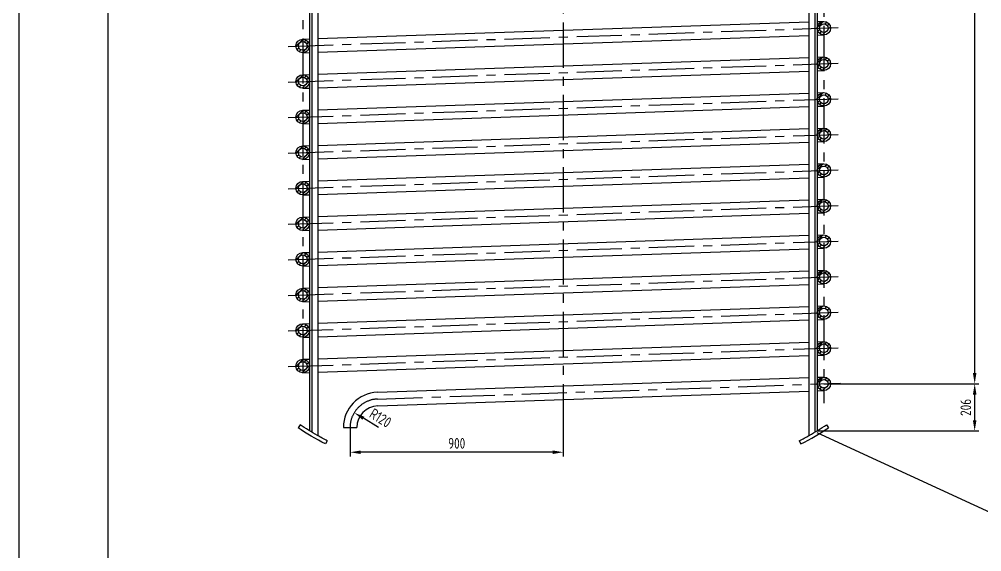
# Model space of a CAD drawing. Extents: x 104028 to 129789, y -4623 to 7992.
# Drawn here: x 104028 to 108091, y 3227 to 5473 of the extents above; entities that cross this region are included whole.
import ezdxf

# ---------------------------------------------------------------- set-up
doc = ezdxf.new("R2010")
doc.units = 0
doc.header["$LTSCALE"] = 3
doc.header["$MEASUREMENT"] = 0
doc.linetypes.add('CENTER', pattern=[50.8, 31.75, -6.35, 6.35, -6.35])
doc.layers.get('0').update_dxf_attribs({"linetype": 'CONTINUOUS'})
doc.layers.get('DEFPOINTS').update_dxf_attribs({"linetype": 'CONTINUOUS'})
doc.layers.add('LAYERAXIS', color=1, linetype='CENTER')
doc.layers.add('MAINLINE', color=3, linetype='CONTINUOUS')
doc.styles.add('HZ', font='isocp.shx', dxfattribs={"width": 0.85, "bigfont": 'hztxt.shx'})
doc.dimstyles.new('DWX', dxfattribs={"dimscale": 0, "dimtxt": 45, "dimasz": 45, "dimexe": 18, "dimexo": 0.625, "dimgap": 15, "dimtad": 1, "dimdec": 0, "dimdsep": 46, "dimtxsty": 'HZ', "dimcen": 0, "dimadec": 0, "dimazin": 0, "dimtfac": 1, "dimtdec": 0, "dimtmove": 2, "dimatfit": 3, "dimfxl": 0, "dimtolj": 1, "dimtzin": 0, "dimarcsym": 0})
pattern_1 = [(45, (-7954.318, 442.006), (-8.8388348, 8.8388348), [])]
pattern_2 = [(45, (-7954.318, 592.006), (-8.8388348, 8.8388348), [])]
pattern_3 = [(45, (-7954.318, 742.006), (-8.8388348, 8.8388348), [])]
pattern_4 = [(45, (-7954.318, 892.006), (-8.8388348, 8.8388348), [])]
pattern_5 = [(45, (-7954.318, 1042.006), (-8.8388348, 8.8388348), [])]
pattern_6 = [(45, (-7954.318, 1192.006), (-8.8388348, 8.8388348), [])]
pattern_7 = [(45, (-7954.318, 1342.006), (-8.8388348, 8.8388348), [])]
pattern_8 = [(45, (-7954.318, 1492.006), (-8.8388348, 8.8388348), [])]
pattern_9 = [(45, (-7954.318, 1642.006), (-8.8388348, 8.8388348), [])]
pattern_10 = [(45, (-7954.318, 1792.006), (-8.8388348, 8.8388348), [])]

# ---------------------------------------------------------------- blocks, each defined once
blk = doc.blocks.new('*D2')
at = {"color": 0, "lineweight": -2}
for p, q in [((106324.5, 3797.5), (106324.5, 3628.6)), ((105424.5, 3723.4), (105424.5, 3628.6)), ((106279.5, 3646.6), (105469.5, 3646.6))]:
    blk.add_line(p, q, dxfattribs=at)
at = {"color": 0}
for points in [[(105469.5, 3654.1), (105469.5, 3639.1), (105424.5, 3646.6)], [(106279.5, 3654.1), (106279.5, 3639.1), (106324.5, 3646.6)]]:
    blk.add_solid(points, dxfattribs=at)
at = {"layer": 'DEFPOINTS', "color": 0}
for p in [(106324.5, 3798.1), (105424.5, 3724), (105424.5, 3646.6)]:
    blk.add_point(p, dxfattribs=at)
at = {"color": 0, "insert": (105874.5, 3684.1), "char_height": 45, "attachment_point": 5, "style": 'HZ'}
blk.add_mtext('\\A1;900', dxfattribs=at)
blk = doc.blocks.new('*D3')
at = {"color": 0, "lineweight": -2}
for p, q in [((107425.1, 3935.1), (108079.5, 3935.1)), ((108061.5, 3781.5), (108061.5, 3890.1)), ((107396.6, 3736.5), (108079.5, 3736.5))]:
    blk.add_line(p, q, dxfattribs=at)
at = {"color": 0}
for points in [[(108054, 3890.1), (108069, 3890.1), (108061.5, 3935.1)], [(108054, 3781.5), (108069, 3781.5), (108061.5, 3736.5)]]:
    blk.add_solid(points, dxfattribs=at)
at = {"layer": 'DEFPOINTS', "color": 0}
for p in [(107424.5, 3935.1), (108061.5, 3935.1), (107396, 3736.5)]:
    blk.add_point(p, dxfattribs=at)
at = {"color": 0, "insert": (108024, 3835.8), "char_height": 45, "attachment_point": 5, "rotation": 90, "style": 'HZ'}
blk.add_mtext('\\A1;206', dxfattribs=at)
blk = doc.blocks.new('*D4')
at = {"color": 0, "lineweight": -2}
for p, q in [((107926.4, 7535.1), (108079.5, 7535.1)), ((108061.5, 3980.1), (108061.5, 7490.1)), ((107603.7, 3935.1), (108079.5, 3935.1))]:
    blk.add_line(p, q, dxfattribs=at)
at = {"color": 0}
for points in [[(108054, 7490.1), (108069, 7490.1), (108061.5, 7535.1)], [(108054, 3980.1), (108069, 3980.1), (108061.5, 3935.1)]]:
    blk.add_solid(points, dxfattribs=at)
at = {"layer": 'DEFPOINTS', "color": 0}
for p in [(107925.8, 7535.1), (108061.5, 7535.1), (107603.1, 3935.1)]:
    blk.add_point(p, dxfattribs=at)
at = {"color": 0, "insert": (108021.7, 5735.1), "char_height": 45, "attachment_point": 5, "rotation": 90, "style": 'HZ'}
blk.add_mtext('\\A1;24X150(=3600)', dxfattribs=at)
blk = doc.blocks.new('*D7')
at = {"color": 0, "lineweight": -2}
blk.add_line((105544.5, 3750.9), (105480.5, 3790), dxfattribs=at)
at = {"color": 0}
blk.add_solid([(105484.4, 3796.4), (105476.6, 3783.6), (105442.1, 3813.5)], dxfattribs=at)
at = {"layer": 'DEFPOINTS', "color": 0}
for p in [(105442.1, 3813.5), (105544.5, 3750.9)]:
    blk.add_point(p, dxfattribs=at)
at = {"color": 0, "insert": (105552.7, 3791.2), "char_height": 45, "attachment_point": 5, "rotation": 328.5842, "style": 'HZ'}
blk.add_mtext('\\A1;R120', dxfattribs=at)

msp = doc.modelspace()

# ---------------------------------------------------------------- hatches: boundary and pattern name
h = msp.add_hatch()
h.set_pattern_fill('LINE', color=256, scale=100, angle=45, style=0)
h.set_pattern_definition(pattern_10)
h.paths.add_polyline_path([(107424.5, 5453.6), (107424.5, 5463.6, 0.414214), (107396, 5435.1, 0.00852), (107396, 5434.1), (107406, 5434.4, -0.00852), (107406, 5435.1, -0.414214)])
h.paths.add_polyline_path([(107424.5, 5463.6), (107424.5, 5453.6, -0.404267), (107443, 5435.7), (107453, 5436.1, 0.404267)])
h.paths.add_polyline_path([(107453, 5435.1, 0.00852), (107453, 5436.1), (107443, 5435.7, -0.00852), (107443, 5435.1, -0.414214), (107424.5, 5416.6), (107424.5, 5406.6, 0.414214)])
h.paths.add_polyline_path([(107406, 5434.4), (107396, 5434.1, 0.404267), (107424.5, 5406.6), (107424.5, 5416.6, -0.404267)])
h = msp.add_hatch()
h.set_pattern_fill('LINE', color=256, scale=100, angle=45, style=0)
h.set_pattern_definition(pattern_10)
h.paths.add_polyline_path([(105224.5, 5388.6, 0.414214), (105196, 5360.1, 0.00852), (105196, 5359.1), (105206, 5359.4, -0.00852), (105206, 5360.1, -0.414214), (105224.5, 5378.6)])
h.paths.add_polyline_path([(105224.5, 5388.6), (105224.5, 5378.6, -0.404267), (105243, 5360.7), (105253, 5361.1, 0.404267)])
h.paths.add_polyline_path([(105253, 5360.1, 0.00852), (105253, 5361.1), (105243, 5360.7, -0.00852), (105243, 5360.1, -0.414214), (105224.5, 5341.6), (105224.5, 5331.6, 0.414214)])
h.paths.add_polyline_path([(105224.5, 5341.6, -0.404267), (105206, 5359.4), (105196, 5359.1, 0.404267), (105224.5, 5331.6)])
h = msp.add_hatch()
h.set_pattern_fill('LINE', color=256, scale=100, angle=45, style=0)
h.set_pattern_definition(pattern_9)
h.paths.add_polyline_path([(107424.5, 5303.6), (107424.5, 5313.6, 0.414214), (107396, 5285.1, 0.00852), (107396, 5284.1), (107406, 5284.4, -0.00852), (107406, 5285.1, -0.414214)])
h.paths.add_polyline_path([(107424.5, 5313.6), (107424.5, 5303.6, -0.404267), (107443, 5285.7), (107453, 5286.1, 0.404267)])
h.paths.add_polyline_path([(107453, 5285.1, 0.00852), (107453, 5286.1), (107443, 5285.7, -0.00852), (107443, 5285.1, -0.414214), (107424.5, 5266.6), (107424.5, 5256.6, 0.414214)])
h.paths.add_polyline_path([(107406, 5284.4), (107396, 5284.1, 0.404267), (107424.5, 5256.6), (107424.5, 5266.6, -0.404267)])
h = msp.add_hatch()
h.set_pattern_fill('LINE', color=256, scale=100, angle=45, style=0)
h.set_pattern_definition(pattern_9)
h.paths.add_polyline_path([(105224.5, 5238.6, 0.414214), (105196, 5210.1, 0.00852), (105196, 5209.1), (105206, 5209.4, -0.00852), (105206, 5210.1, -0.414214), (105224.5, 5228.6)])
h.paths.add_polyline_path([(105224.5, 5238.6), (105224.5, 5228.6, -0.404267), (105243, 5210.7), (105253, 5211.1, 0.404267)])
h.paths.add_polyline_path([(105253, 5210.1, 0.00852), (105253, 5211.1), (105243, 5210.7, -0.00852), (105243, 5210.1, -0.414214), (105224.5, 5191.6), (105224.5, 5181.6, 0.414214)])
h.paths.add_polyline_path([(105224.5, 5191.6, -0.404267), (105206, 5209.4), (105196, 5209.1, 0.404267), (105224.5, 5181.6)])
h = msp.add_hatch()
h.set_pattern_fill('LINE', color=256, scale=100, angle=45, style=0)
h.set_pattern_definition(pattern_8)
h.paths.add_polyline_path([(107424.5, 5153.6), (107424.5, 5163.6, 0.414214), (107396, 5135.1, 0.00852), (107396, 5134.1), (107406, 5134.4, -0.00852), (107406, 5135.1, -0.414214)])
h.paths.add_polyline_path([(107424.5, 5163.6), (107424.5, 5153.6, -0.404267), (107443, 5135.7), (107453, 5136.1, 0.404267)])
h.paths.add_polyline_path([(107453, 5135.1, 0.00852), (107453, 5136.1), (107443, 5135.7, -0.00852), (107443, 5135.1, -0.414214), (107424.5, 5116.6), (107424.5, 5106.6, 0.414214)])
h.paths.add_polyline_path([(107406, 5134.4), (107396, 5134.1, 0.404267), (107424.5, 5106.6), (107424.5, 5116.6, -0.404267)])
h = msp.add_hatch()
h.set_pattern_fill('LINE', color=256, scale=100, angle=45, style=0)
h.set_pattern_definition(pattern_8)
h.paths.add_polyline_path([(105224.5, 5088.6, 0.414214), (105196, 5060.1, 0.00852), (105196, 5059.1), (105206, 5059.4, -0.00852), (105206, 5060.1, -0.414214), (105224.5, 5078.6)])
h.paths.add_polyline_path([(105224.5, 5088.6), (105224.5, 5078.6, -0.404267), (105243, 5060.7), (105253, 5061.1, 0.404267)])
h.paths.add_polyline_path([(105253, 5060.1, 0.00852), (105253, 5061.1), (105243, 5060.7, -0.00852), (105243, 5060.1, -0.414214), (105224.5, 5041.6), (105224.5, 5031.6, 0.414214)])
h.paths.add_polyline_path([(105224.5, 5041.6, -0.404267), (105206, 5059.4), (105196, 5059.1, 0.404267), (105224.5, 5031.6)])
h = msp.add_hatch()
h.set_pattern_fill('LINE', color=256, scale=100, angle=45, style=0)
h.set_pattern_definition(pattern_7)
h.paths.add_polyline_path([(107424.5, 5003.6), (107424.5, 5013.6, 0.414214), (107396, 4985.1, 0.00852), (107396, 4984.1), (107406, 4984.4, -0.00852), (107406, 4985.1, -0.414214)])
h.paths.add_polyline_path([(107424.5, 5013.6), (107424.5, 5003.6, -0.404267), (107443, 4985.7), (107453, 4986.1, 0.404267)])
h.paths.add_polyline_path([(107453, 4985.1, 0.00852), (107453, 4986.1), (107443, 4985.7, -0.00852), (107443, 4985.1, -0.414214), (107424.5, 4966.6), (107424.5, 4956.6, 0.414214)])
h.paths.add_polyline_path([(107406, 4984.4), (107396, 4984.1, 0.404267), (107424.5, 4956.6), (107424.5, 4966.6, -0.404267)])
h = msp.add_hatch()
h.set_pattern_fill('LINE', color=256, scale=100, angle=45, style=0)
h.set_pattern_definition(pattern_7)
h.paths.add_polyline_path([(105224.5, 4938.6, 0.414214), (105196, 4910.1, 0.00852), (105196, 4909.1), (105206, 4909.4, -0.00852), (105206, 4910.1, -0.414214), (105224.5, 4928.6)])
h.paths.add_polyline_path([(105224.5, 4938.6), (105224.5, 4928.6, -0.404267), (105243, 4910.7), (105253, 4911.1, 0.404267)])
h.paths.add_polyline_path([(105253, 4910.1, 0.00852), (105253, 4911.1), (105243, 4910.7, -0.00852), (105243, 4910.1, -0.414214), (105224.5, 4891.6), (105224.5, 4881.6, 0.414214)])
h.paths.add_polyline_path([(105224.5, 4891.6, -0.404267), (105206, 4909.4), (105196, 4909.1, 0.404267), (105224.5, 4881.6)])
h = msp.add_hatch()
h.set_pattern_fill('LINE', color=256, scale=100, angle=45, style=0)
h.set_pattern_definition(pattern_6)
h.paths.add_polyline_path([(107424.5, 4853.6), (107424.5, 4863.6, 0.414214), (107396, 4835.1, 0.00852), (107396, 4834.1), (107406, 4834.4, -0.00852), (107406, 4835.1, -0.414214)])
h.paths.add_polyline_path([(107424.5, 4863.6), (107424.5, 4853.6, -0.404267), (107443, 4835.7), (107453, 4836.1, 0.404267)])
h.paths.add_polyline_path([(107453, 4835.1, 0.00852), (107453, 4836.1), (107443, 4835.7, -0.00852), (107443, 4835.1, -0.414214), (107424.5, 4816.6), (107424.5, 4806.6, 0.414214)])
h.paths.add_polyline_path([(107406, 4834.4), (107396, 4834.1, 0.404267), (107424.5, 4806.6), (107424.5, 4816.6, -0.404267)])
h = msp.add_hatch()
h.set_pattern_fill('LINE', color=256, scale=100, angle=45, style=0)
h.set_pattern_definition(pattern_6)
h.paths.add_polyline_path([(105224.5, 4788.6, 0.414214), (105196, 4760.1, 0.00852), (105196, 4759.1), (105206, 4759.4, -0.00852), (105206, 4760.1, -0.414214), (105224.5, 4778.6)])
h.paths.add_polyline_path([(105224.5, 4788.6), (105224.5, 4778.6, -0.404267), (105243, 4760.7), (105253, 4761.1, 0.404267)])
h.paths.add_polyline_path([(105253, 4760.1, 0.00852), (105253, 4761.1), (105243, 4760.7, -0.00852), (105243, 4760.1, -0.414214), (105224.5, 4741.6), (105224.5, 4731.6, 0.414214)])
h.paths.add_polyline_path([(105224.5, 4741.6, -0.404267), (105206, 4759.4), (105196, 4759.1, 0.404267), (105224.5, 4731.6)])
h = msp.add_hatch()
h.set_pattern_fill('LINE', color=256, scale=100, angle=45, style=0)
h.set_pattern_definition(pattern_5)
h.paths.add_polyline_path([(107424.5, 4703.6), (107424.5, 4713.6, 0.414214), (107396, 4685.1, 0.00852), (107396, 4684.1), (107406, 4684.4, -0.00852), (107406, 4685.1, -0.414214)])
h.paths.add_polyline_path([(107424.5, 4713.6), (107424.5, 4703.6, -0.404267), (107443, 4685.7), (107453, 4686.1, 0.404267)])
h.paths.add_polyline_path([(107453, 4685.1, 0.00852), (107453, 4686.1), (107443, 4685.7, -0.00852), (107443, 4685.1, -0.414214), (107424.5, 4666.6), (107424.5, 4656.6, 0.414214)])
h.paths.add_polyline_path([(107406, 4684.4), (107396, 4684.1, 0.404267), (107424.5, 4656.6), (107424.5, 4666.6, -0.404267)])
h = msp.add_hatch()
h.set_pattern_fill('LINE', color=256, scale=100, angle=45, style=0)
h.set_pattern_definition(pattern_5)
h.paths.add_polyline_path([(105224.5, 4638.6, 0.414214), (105196, 4610.1, 0.00852), (105196, 4609.1), (105206, 4609.4, -0.00852), (105206, 4610.1, -0.414214), (105224.5, 4628.6)])
h.paths.add_polyline_path([(105224.5, 4638.6), (105224.5, 4628.6, -0.404267), (105243, 4610.7), (105253, 4611.1, 0.404267)])
h.paths.add_polyline_path([(105253, 4610.1, 0.00852), (105253, 4611.1), (105243, 4610.7, -0.00852), (105243, 4610.1, -0.414214), (105224.5, 4591.6), (105224.5, 4581.6, 0.414214)])
h.paths.add_polyline_path([(105224.5, 4591.6, -0.404267), (105206, 4609.4), (105196, 4609.1, 0.404267), (105224.5, 4581.6)])
h = msp.add_hatch()
h.set_pattern_fill('LINE', color=256, scale=100, angle=45, style=0)
h.set_pattern_definition(pattern_4)
h.paths.add_polyline_path([(107424.5, 4553.6), (107424.5, 4563.6, 0.414214), (107396, 4535.1, 0.00852), (107396, 4534.1), (107406, 4534.4, -0.00852), (107406, 4535.1, -0.414214)])
h.paths.add_polyline_path([(107424.5, 4563.6), (107424.5, 4553.6, -0.404267), (107443, 4535.7), (107453, 4536.1, 0.404267)])
h.paths.add_polyline_path([(107453, 4535.1, 0.00852), (107453, 4536.1), (107443, 4535.7, -0.00852), (107443, 4535.1, -0.414214), (107424.5, 4516.6), (107424.5, 4506.6, 0.414214)])
h.paths.add_polyline_path([(107406, 4534.4), (107396, 4534.1, 0.404267), (107424.5, 4506.6), (107424.5, 4516.6, -0.404267)])
h = msp.add_hatch()
h.set_pattern_fill('LINE', color=256, scale=100, angle=45, style=0)
h.set_pattern_definition(pattern_4)
h.paths.add_polyline_path([(105224.5, 4488.6, 0.414214), (105196, 4460.1, 0.00852), (105196, 4459.1), (105206, 4459.4, -0.00852), (105206, 4460.1, -0.414214), (105224.5, 4478.6)])
h.paths.add_polyline_path([(105224.5, 4488.6), (105224.5, 4478.6, -0.404267), (105243, 4460.7), (105253, 4461.1, 0.404267)])
h.paths.add_polyline_path([(105253, 4460.1, 0.00852), (105253, 4461.1), (105243, 4460.7, -0.00852), (105243, 4460.1, -0.414214), (105224.5, 4441.6), (105224.5, 4431.6, 0.414214)])
h.paths.add_polyline_path([(105224.5, 4441.6, -0.404267), (105206, 4459.4), (105196, 4459.1, 0.404267), (105224.5, 4431.6)])
h = msp.add_hatch()
h.set_pattern_fill('LINE', color=256, scale=100, angle=45, style=0)
h.set_pattern_definition(pattern_3)
h.paths.add_polyline_path([(107424.5, 4403.6), (107424.5, 4413.6, 0.414214), (107396, 4385.1, 0.00852), (107396, 4384.1), (107406, 4384.4, -0.00852), (107406, 4385.1, -0.414214)])
h.paths.add_polyline_path([(107424.5, 4413.6), (107424.5, 4403.6, -0.404267), (107443, 4385.7), (107453, 4386.1, 0.404267)])
h.paths.add_polyline_path([(107453, 4385.1, 0.00852), (107453, 4386.1), (107443, 4385.7, -0.00852), (107443, 4385.1, -0.414214), (107424.5, 4366.6), (107424.5, 4356.6, 0.414214)])
h.paths.add_polyline_path([(107406, 4384.4), (107396, 4384.1, 0.404267), (107424.5, 4356.6), (107424.5, 4366.6, -0.404267)])
h = msp.add_hatch()
h.set_pattern_fill('LINE', color=256, scale=100, angle=45, style=0)
h.set_pattern_definition(pattern_3)
h.paths.add_polyline_path([(105224.5, 4338.6, 0.414214), (105196, 4310.1, 0.00852), (105196, 4309.1), (105206, 4309.4, -0.00852), (105206, 4310.1, -0.414214), (105224.5, 4328.6)])
h.paths.add_polyline_path([(105224.5, 4338.6), (105224.5, 4328.6, -0.404267), (105243, 4310.7), (105253, 4311.1, 0.404267)])
h.paths.add_polyline_path([(105253, 4310.1, 0.00852), (105253, 4311.1), (105243, 4310.7, -0.00852), (105243, 4310.1, -0.414214), (105224.5, 4291.6), (105224.5, 4281.6, 0.414214)])
h.paths.add_polyline_path([(105224.5, 4291.6, -0.404267), (105206, 4309.4), (105196, 4309.1, 0.404267), (105224.5, 4281.6)])
h = msp.add_hatch()
h.set_pattern_fill('LINE', color=256, scale=100, angle=45, style=0)
h.set_pattern_definition(pattern_2)
h.paths.add_polyline_path([(107424.5, 4253.6), (107424.5, 4263.6, 0.414214), (107396, 4235.1, 0.00852), (107396, 4234.1), (107406, 4234.4, -0.00852), (107406, 4235.1, -0.414214)])
h.paths.add_polyline_path([(107424.5, 4263.6), (107424.5, 4253.6, -0.404267), (107443, 4235.7), (107453, 4236.1, 0.404267)])
h.paths.add_polyline_path([(107453, 4235.1, 0.00852), (107453, 4236.1), (107443, 4235.7, -0.00852), (107443, 4235.1, -0.414214), (107424.5, 4216.6), (107424.5, 4206.6, 0.414214)])
h.paths.add_polyline_path([(107406, 4234.4), (107396, 4234.1, 0.404267), (107424.5, 4206.6), (107424.5, 4216.6, -0.404267)])
h = msp.add_hatch()
h.set_pattern_fill('LINE', color=256, scale=100, angle=45, style=0)
h.set_pattern_definition(pattern_2)
h.paths.add_polyline_path([(105224.5, 4188.6, 0.414214), (105196, 4160.1, 0.00852), (105196, 4159.1), (105206, 4159.4, -0.00852), (105206, 4160.1, -0.414214), (105224.5, 4178.6)])
h.paths.add_polyline_path([(105224.5, 4188.6), (105224.5, 4178.6, -0.404267), (105243, 4160.7), (105253, 4161.1, 0.404267)])
h.paths.add_polyline_path([(105253, 4160.1, 0.00852), (105253, 4161.1), (105243, 4160.7, -0.00852), (105243, 4160.1, -0.414214), (105224.5, 4141.6), (105224.5, 4131.6, 0.414214)])
h.paths.add_polyline_path([(105224.5, 4141.6, -0.404267), (105206, 4159.4), (105196, 4159.1, 0.404267), (105224.5, 4131.6)])
h = msp.add_hatch()
h.set_pattern_fill('LINE', color=256, scale=100, angle=45, style=0)
h.set_pattern_definition(pattern_1)
h.paths.add_polyline_path([(107424.5, 4103.6), (107424.5, 4113.6, 0.414214), (107396, 4085.1, 0.00852), (107396, 4084.1), (107406, 4084.4, -0.00852), (107406, 4085.1, -0.414214)])
h.paths.add_polyline_path([(107424.5, 4113.6), (107424.5, 4103.6, -0.404267), (107443, 4085.7), (107453, 4086.1, 0.404267)])
h.paths.add_polyline_path([(107453, 4085.1, 0.00852), (107453, 4086.1), (107443, 4085.7, -0.00852), (107443, 4085.1, -0.414214), (107424.5, 4066.6), (107424.5, 4056.6, 0.414214)])
h.paths.add_polyline_path([(107406, 4084.4), (107396, 4084.1, 0.404267), (107424.5, 4056.6), (107424.5, 4066.6, -0.404267)])
h = msp.add_hatch()
h.set_pattern_fill('LINE', color=256, scale=100, angle=45, style=0)
h.set_pattern_definition(pattern_1)
h.paths.add_polyline_path([(105224.5, 4038.6, 0.414214), (105196, 4010.1, 0.00852), (105196, 4009.1), (105206, 4009.4, -0.00852), (105206, 4010.1, -0.414214), (105224.5, 4028.6)])
h.paths.add_polyline_path([(105224.5, 4038.6), (105224.5, 4028.6, -0.404267), (105243, 4010.7), (105253, 4011.1, 0.404267)])
h.paths.add_polyline_path([(105253, 4010.1, 0.00852), (105253, 4011.1), (105243, 4010.7, -0.00852), (105243, 4010.1, -0.414214), (105224.5, 3991.6), (105224.5, 3981.6, 0.414214)])
h.paths.add_polyline_path([(105224.5, 3991.6, -0.404267), (105206, 4009.4), (105196, 4009.1, 0.404267), (105224.5, 3981.6)])
h = msp.add_hatch()
h.set_pattern_fill('LINE', color=256, scale=100, angle=45, style=0)
h.set_pattern_definition([(45, (-7954.318, 292.006), (-8.8388348, 8.8388348), [])])
h.paths.add_polyline_path([(107424.5, 3953.6), (107424.5, 3963.6, 0.414214), (107396, 3935.1, 0.00852), (107396, 3934.1), (107406, 3934.4, -0.00852), (107406, 3935.1, -0.414214)])
h.paths.add_polyline_path([(107424.5, 3963.6), (107424.5, 3953.6, -0.404267), (107443, 3935.7), (107453, 3936.1, 0.404267)])
h.paths.add_polyline_path([(107453, 3935.1, 0.00852), (107453, 3936.1), (107443, 3935.7, -0.00852), (107443, 3935.1, -0.414214), (107424.5, 3916.6), (107424.5, 3906.6, 0.414214)])
h.paths.add_polyline_path([(107406, 3934.4), (107396, 3934.1, 0.404267), (107424.5, 3906.6), (107424.5, 3916.6, -0.404267)])

# ---------------------------------------------------------------- linework, layer by layer
for p, q in [((104027.6, -918), (104027.6, 7992)), ((108290.1, 3316.1), (107396.2, 3728.3))]:
    msp.add_line(p, q)
at = {"layer": 'LAYERAXIS', "ltscale": 2}
for p, q in [((106324.5, 7591.9), (106324.5, 3798.1)), ((107424.5, 7578.1), (107424.5, 3853.9)), ((105224.5, 7525.7), (105224.5, 3962.9)), ((105163.1, 5358), (107494.4, 5437.5)), ((105163.1, 5208), (107494.4, 5287.5)), ((105163.1, 5058), (107494.4, 5137.5)), ((105163.1, 4908), (107494.4, 4987.5)), ((105163.1, 4758), (107494.4, 4837.5)), ((105163.1, 4608), (107494.4, 4687.5)), ((105163.1, 4458), (107494.4, 4537.5)), ((105163.1, 4308), (107494.4, 4387.5)), ((105163.1, 4158), (107494.4, 4237.5)), ((105163.1, 4008), (107494.4, 4087.5)), ((105540.4, 3870.8), (107494.4, 3937.5)), ((105424.5, 3750.9), (105424.5, 3724))]:
    msp.add_line(p, q, dxfattribs=at)
msp.add_arc((105544.5, 3750.9), 120, 91.9525, 180, dxfattribs=at)
at = {"layer": 'MAINLINE'}
for p, q in [((104402.2, 7842), (104402.2, -768)), ((105253, 7584.1), (105253, 3736.5)), ((105263, 7584.1), (105263, 3730.6)), ((105288, 7584.1), (105288, 3716.2)), ((107361, 7584.1), (107361, 3716.2)), ((107386, 7584.1), (107386, 3730.6)), ((107396, 7584.1), (107396, 3736.5)), ((105288, 5390.8), (107361, 5461.4)), ((107396, 5462.6), (107423.5, 5463.6)), ((107396, 5405.6), (107425.5, 5406.6)), ((105223.5, 5388.6), (105253, 5389.6)), ((105288, 5333.7), (107361, 5404.4)), ((105225.5, 5331.6), (105253, 5332.5)), ((105288, 5240.8), (107361, 5311.4)), ((107396, 5312.6), (107423.5, 5313.6)), ((105288, 5183.7), (107361, 5254.4)), ((107396, 5255.6), (107425.5, 5256.6)), ((105223.5, 5238.6), (105253, 5239.6)), ((105225.5, 5181.6), (105253, 5182.5)), ((105288, 5090.8), (107361, 5161.4)), ((107396, 5162.6), (107423.5, 5163.6)), ((105223.5, 5088.6), (105253, 5089.6)), ((105288, 5033.7), (107361, 5104.4)), ((107396, 5105.6), (107425.5, 5106.6)), ((105225.5, 5031.6), (105253, 5032.5)), ((105288, 4940.8), (107361, 5011.4)), ((107396, 5012.6), (107423.5, 5013.6)), ((105223.5, 4938.6), (105253, 4939.6)), ((105288, 4883.7), (107361, 4954.4)), ((107396, 4955.6), (107425.5, 4956.6)), ((105225.5, 4881.6), (105253, 4882.5)), ((105288, 4790.8), (107361, 4861.4)), ((107396, 4862.6), (107423.5, 4863.6)), ((105288, 4733.7), (107361, 4804.4)), ((107396, 4805.6), (107425.5, 4806.6)), ((105223.5, 4788.6), (105253, 4789.6)), ((105225.5, 4731.6), (105253, 4732.5)), ((105288, 4640.8), (107361, 4711.4)), ((107396, 4712.6), (107423.5, 4713.6)), ((105223.5, 4638.6), (105253, 4639.6)), ((105288, 4583.7), (107361, 4654.4)), ((107396, 4655.6), (107425.5, 4656.6)), ((105225.5, 4581.6), (105253, 4582.5)), ((105288, 4490.8), (107361, 4561.4)), ((107396, 4562.6), (107423.5, 4563.6)), ((105223.5, 4488.6), (105253, 4489.6)), ((105288, 4433.7), (107361, 4504.4)), ((107396, 4505.6), (107425.5, 4506.6)), ((105225.5, 4431.6), (105253, 4432.5)), ((105288, 4340.8), (107361, 4411.4)), ((107396, 4412.6), (107423.5, 4413.6)), ((105288, 4283.7), (107361, 4354.4)), ((107396, 4355.6), (107425.5, 4356.6)), ((105223.5, 4338.6), (105253, 4339.6)), ((105225.5, 4281.6), (105253, 4282.5)), ((105288, 4190.8), (107361, 4261.4)), ((107396, 4262.6), (107423.5, 4263.6)), ((105223.5, 4188.6), (105253, 4189.6)), ((105288, 4133.7), (107361, 4204.4)), ((107396, 4205.6), (107425.5, 4206.6)), ((105225.5, 4131.6), (105253, 4132.5)), ((105288, 4040.8), (107361, 4111.4)), ((107396, 4112.6), (107423.5, 4113.6)), ((105223.5, 4038.6), (105253, 4039.6)), ((105288, 3983.7), (107361, 4054.4)), ((107396, 4055.6), (107425.5, 4056.6)), ((105225.5, 3981.6), (105253, 3982.5)), ((105539.5, 3899.3), (107361, 3961.4)), ((107396, 3962.6), (107423.5, 3963.6)), ((105541.4, 3842.4), (107361, 3904.4)), ((107396, 3905.6), (107425.5, 3906.6)), ((105213, 3761.9), (105204.7, 3749.5)), ((105396, 3750.9), (105453, 3750.9)), ((107436, 3761.9), (107444.3, 3749.5)), ((105328, 3694.7), (105321.2, 3681.4)), ((107321, 3694.7), (107327.9, 3681.4))]:
    msp.add_line(p, q, dxfattribs=at)
for centre, radius in [((107424.5, 5435.1), 28.5), ((107424.5, 5435.1), 18.5), ((105224.5, 5360.1), 28.5), ((105224.5, 5360.1), 18.5), ((107424.5, 5285.1), 28.5), ((107424.5, 5285.1), 18.5), ((105224.5, 5210.1), 28.5), ((105224.5, 5210.1), 18.5), ((107424.5, 5135.1), 28.5), ((107424.5, 5135.1), 18.5), ((105224.5, 5060.1), 28.5), ((105224.5, 5060.1), 18.5), ((107424.5, 4985.1), 28.5), ((107424.5, 4985.1), 18.5), ((105224.5, 4910.1), 28.5), ((105224.5, 4910.1), 18.5), ((107424.5, 4835.1), 28.5), ((107424.5, 4835.1), 18.5), ((105224.5, 4760.1), 28.5), ((105224.5, 4760.1), 18.5), ((107424.5, 4685.1), 28.5), ((107424.5, 4685.1), 18.5), ((105224.5, 4610.1), 28.5), ((105224.5, 4610.1), 18.5), ((107424.5, 4535.1), 28.5), ((107424.5, 4535.1), 18.5), ((105224.5, 4460.1), 28.5), ((105224.5, 4460.1), 18.5), ((107424.5, 4385.1), 28.5), ((107424.5, 4385.1), 18.5), ((105224.5, 4310.1), 28.5), ((105224.5, 4310.1), 18.5), ((107424.5, 4235.1), 28.5), ((107424.5, 4235.1), 18.5), ((105224.5, 4160.1), 28.5), ((105224.5, 4160.1), 18.5), ((107424.5, 4085.1), 28.5), ((107424.5, 4085.1), 18.5), ((105224.5, 4010.1), 28.5), ((105224.5, 4010.1), 18.5), ((107424.5, 3935.1), 28.5), ((107424.5, 3935.1), 18.5)]:
    msp.add_circle(centre, radius, dxfattribs=at)
for radius in [148.5, 91.5]:
    msp.add_arc((105544.5, 3750.9), radius, 91.9525, 180, dxfattribs=at)
at = {"layer": 'MAINLINE', "extrusion": (0, 0, -1)}
msp.add_ellipse((106324.5, 4169.6), major_axis=(1400, 0), ratio=0.5, start_param=2.36983, end_param=2.497875, dxfattribs=at)
at = {"layer": 'MAINLINE'}
msp.add_ellipse((106324.5, 4169.6), major_axis=(-1400, 0), ratio=0.5, start_param=2.36983, end_param=2.497875, dxfattribs=at)
for points in [[(105328, 3694.7), (105313.9, 3702), (105300.2, 3709.4), (105260.9, 3731.4), (105236.3, 3746.4), (105213, 3761.9)], [(107321, 3694.7), (107335.1, 3702), (107348.9, 3709.4), (107388.1, 3731.4), (107412.7, 3746.4), (107436, 3761.9)]]:
    msp.add_open_spline(points, degree=3, knots=[2.3698304, 2.3698304, 2.3698304, 2.3698304, 2.4135875, 2.4135875, 2.4978756, 2.4978756, 2.4978756, 2.4978756], dxfattribs=at)

# ---------------------------------------------------------------- dimensions: what is measured, and where the dimension line sits
for base, p1, p2, text, picture, middle in [((108061.5, 7535.1), (107603.1, 3935.1), (107925.8, 7535.1), '24X150(=3600)', '*D4', (108021.7, 5735.1)), ((108061.5, 3935.1), (107396, 3736.5), (107424.5, 3935.1), '206', '*D3', (108024, 3835.8))]:
    dim = msp.add_linear_dim(base=base, p1=p1, p2=p2, angle=90, text=text, dimstyle='DWX', override={"dimscale": 1})
    dim.commit()
    dim.dimension.update_dxf_attribs({"geometry": picture, "text_midpoint": middle})
dim = msp.add_radius_dim(center=(105544.5, 3750.9), mpoint=(105442.1, 3813.5), dimstyle='DWX', override={"dimscale": 1})
dim.commit()
dim.dimension.update_dxf_attribs({"geometry": '*D7', "text_midpoint": (105552.7, 3791.2), "dimtype": 164})
dim = msp.add_linear_dim(base=(105424.5, 3646.6), p1=(106324.5, 3798.1), p2=(105424.5, 3724), dimstyle='DWX', override={"dimscale": 1})
dim.commit()
dim.dimension.update_dxf_attribs({"geometry": '*D2', "text_midpoint": (105874.5, 3684.1)})

doc.saveas('drawing.dxf')
